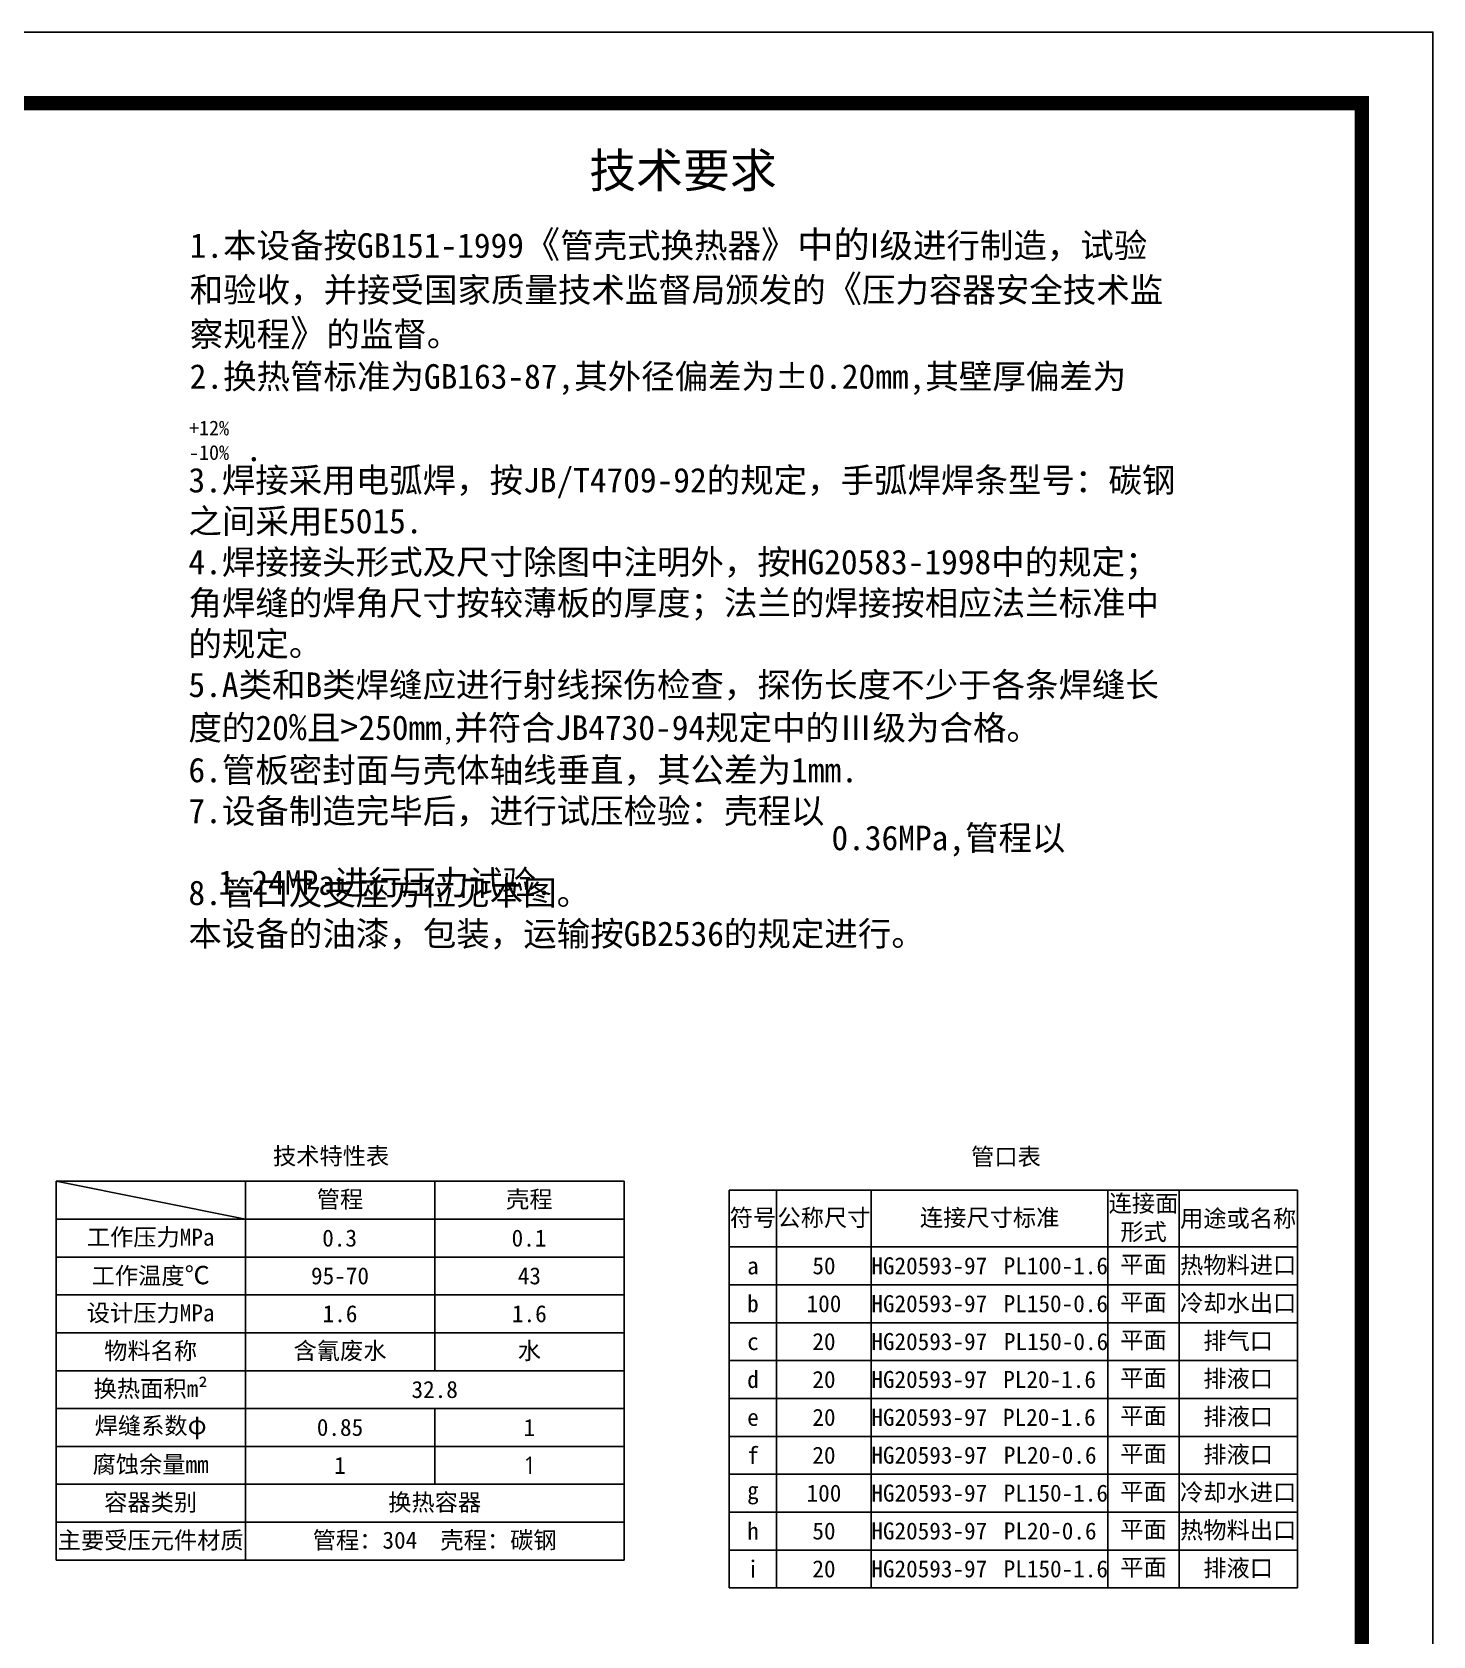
# Model space of a CAD drawing. Header units: millimetres. Extents: x 5568 to 11868, y -1450 to 3005.
# Drawn here: x 10389 to 11868, y 1312 to 3005 of the extents above; entities that cross this region are included whole.
import ezdxf

# ---------------------------------------------------------------- set-up
doc = ezdxf.new("R2010")
doc.units = ezdxf.units.MM
doc.header["$LTSCALE"] = 10
for name, color, linetype in [('PUB_TITLE', 7, 'Continuous'), ('文字', 130, 'Continuous'), ('粗线', 160, 'Continuous'), ('细线', 7, 'Continuous')]:
    doc.layers.add(name, color=color, linetype=linetype)
doc.styles.get("Standard").update_dxf_attribs({"font": 'txt.shx', "bigfont": 'gbcbig.shx'})

msp = doc.modelspace()

# ---------------------------------------------------------------- linework, layer by layer
at = {"layer": 'PUB_TITLE'}
msp.add_lwpolyline([(5568.2, -1449.8), (11868.2, -1449.8), (11868.2, 3005.2), (5568.2, 3005.2)], close=True, dxfattribs=at)
at = {"layer": 'PUB_TITLE', "const_width": 15}
msp.add_lwpolyline([(5943.2, -1374.8), (11793.2, -1374.8), (11793.2, 2930.2), (5943.2, 2930.2)], close=True, dxfattribs=at)
at = {"layer": '粗线'}
for p, q in [((10413.8, 1791.7), (11013.8, 1791.7)), ((10413.8, 1391.7), (10413.8, 1791.7)), ((11013.8, 1791.7), (11013.8, 1391.7)), ((11125, 1782.3), (11725, 1782.3)), ((11125, 1362.3), (11125, 1782.3)), ((11175, 1362.3), (11175, 1782.3)), ((11275, 1362.3), (11275, 1782.3)), ((11525, 1362.3), (11525, 1782.3)), ((11600, 1362.3), (11600, 1782.3)), ((11725, 1782.3), (11725, 1362.3)), ((11013.8, 1391.7), (10413.8, 1391.7)), ((11125, 1362.3), (11725, 1362.3))]:
    msp.add_line(p, q, dxfattribs=at)
at = {"layer": '细线'}
for p, q in [((10413.8, 1791.7), (10613.8, 1751.7)), ((10613.8, 1391.7), (10613.8, 1791.7)), ((10813.8, 1591.7), (10813.8, 1791.7)), ((10413.8, 1751.7), (11013.8, 1751.7)), ((10413.8, 1711.7), (11013.8, 1711.7)), ((10413.8, 1711.7), (11013.8, 1711.7)), ((10413.8, 1711.7), (11013.8, 1711.7)), ((11125, 1722.3), (11725, 1722.3)), ((11125, 1682.3), (11725, 1682.3)), ((10413.8, 1671.7), (11013.8, 1671.7)), ((10413.8, 1631.7), (11013.8, 1631.7)), ((11125, 1642.3), (11725, 1642.3)), ((11125, 1602.3), (11725, 1602.3)), ((10413.8, 1591.7), (11013.8, 1591.7)), ((11125, 1562.3), (11725, 1562.3)), ((10413.8, 1551.7), (11013.8, 1551.7)), ((10813.8, 1471.7), (10813.8, 1551.7)), ((10413.8, 1511.7), (11013.8, 1511.7)), ((11125, 1522.3), (11725, 1522.3)), ((11125, 1482.3), (11725, 1482.3)), ((10413.8, 1471.7), (11013.8, 1471.7)), ((11125, 1442.3), (11725, 1442.3)), ((10413.8, 1431.7), (11013.8, 1431.7)), ((11125, 1402.3), (11725, 1402.3))]:
    msp.add_line(p, q, dxfattribs=at)

# ---------------------------------------------------------------- texts
at = {"layer": '文字'}
for s, insert, char_height, width, attachment_point in [('{\\fFangSong_GB2312|b0|i0|c134|p49;技术要求}', (11076.1, 2857.1), 36.288, 1044.576, 5), ('{\\fFangSong_GB2312|b0|i0|c134|p49;1.本设备按GB151-1999\\fFangSong_GB2312|b0|i0|c134|p0;\\H1.083x;《\\fSimSun|b0|i0|c134|p0;\\H0.9234x;管壳式换热器\\fFangSong_GB2312|b0|i0|c134|p0;\\H1.083x;》中的\\H0.9234x;Ι级进行制造，试验和验收，并接受国家质量技术监督局颁发的\\H1.083x;《\\fSimSun|b0|i0|c134|p0;\\H0.9234x;压力容器安全技术监察规程\\fFangSong_GB2312|b0|i0|c134|p0;\\H1.083x;》\\fSimSun|b0|i0|c134|p0;\\H0.9234x;的监督。\\P2.换热管标准为GB163-87,其外径偏差为%%P0.20mm,其壁厚偏差为}', (10555, 2794.9), 25.92, 1043.387, 1), ('{\\fFangSong_GB2312|b0|i0|c134|p49;+12%\\P-10%}', (10554.3, 2594.9), 15.552, 196.062, 1), ('{\\fFangSong_GB2312|b0|i0|c134|p49;3.焊接采用电弧焊，按JB/T4709-92的规定，手弧焊焊条型号：碳钢之间采用E5015.\\P4.焊接接头形式及尺寸除图中注明外，按HG20583-1998中的规定；角焊缝的焊角尺寸按较薄板的厚度；法兰的焊接按相应法兰标准中的规定。\\P5.A类和B类焊缝应进行射线探伤检查，探伤长度不少于各条焊缝长度的20\\fFangSong_GB2312|b0|i0|c134|p0;\\H1.083x;%\\fSimSun|b0|i0|c134|p0;\\H0.9234x;且\\fFangSong_GB2312|b0|i0|c134|p0;\\H1.083x;>\\fSimSun|b0|i0|c134|p0;\\H0.9234x;250mm\\H0.7498x;,\\fFangSong_GB2312|b0|i0|c134|p49;\\H1.334x;并符合JB4730-94规定中的Ⅲ级为合格。\\P6.管板密封面与壳体轴线垂直，其公差为1mm.\\P7.设备制造完毕后，进行试压检验：壳程以\\P\\P8.管口及支座方位见本图。\\P本设备的油漆，包装，运输按GB2536的规定进行。}', (10553.7, 2545), 25.92, 1045.879, 1), ('{\\fFangSong_GB2312|b0|i0|c134|p49;.}', (10613.9, 2578), 25.92, 49.927, 1), ('{\\fFangSong_GB2312|b0|i0|c134|p49;0.36MPa,管程以}', (11232.9, 2167.2), 25.92, 351.234, 1), ('{\\fFangSong_GB2312|b0|i0|c134|p49;1.24MPa进行压力试验.}', (10585, 2120.1), 25.92, 442.035, 1), ('{\\fFangSong_GB2312|b0|i0|c134|p49;技术特性表}', (10643, 1827.4), 18, 524.307, 1), ('{\\fFangSong_GB2312|b0|i0|c134|p49;管口表}', (11380.4, 1826.7), 18, 410.062, 1), ('{\\fFangSong_GB2312|b0|i0|c134|p49;管程}', (10713.8, 1771.7), 18, 200, 5), ('{\\fFangSong_GB2312|b0|i0|c134|p49;壳程}', (10913.8, 1771.7), 18, 200, 5), ('{\\fFangSong_GB2312|b0|i0|c134|p49;连接面形式}', (11562.5, 1752.3), 18, 75, 5), ('{\\fFangSong_GB2312|b0|i0|c134|p49;符号}', (11150, 1752.3), 18, 50, 5), ('{\\fFangSong_GB2312|b0|i0|c134|p49;公称尺寸}', (11225, 1752.3), 18, 100, 5), ('{\\fFangSong_GB2312|b0|i0|c134|p49;连接尺寸标准}', (11400, 1752.3), 18, 250, 5), ('{\\fFangSong_GB2312|b0|i0|c134|p49;用途或名称}', (11662.5, 1751.4), 18, 125, 5), ('{\\fFangSong_GB2312|b0|i0|c134|p49;工作压力MPa}', (10513.8, 1731.7), 18, 200, 5), ('{\\fFangSong_GB2312|b0|i0|c134|p49;0.3}', (10713.4, 1731.6), 18, 200, 5), ('{\\fFangSong_GB2312|b0|i0|c134|p49;0.1}', (10913.4, 1731.6), 18, 200, 5), ('{\\fFangSong_GB2312|b0|i0|c134|p49;50}', (11225, 1702.3), 18, 100, 5), ('{\\fFangSong_GB2312|b0|i0|c134|p49;HG20593-97}', (11275, 1702.3), 18, 250, 4), ('{\\fFangSong_GB2312|b0|i0|c134|p49;PL100-1.6}', (11525, 1702.3), 18, 250, 6), ('{\\fFangSong_GB2312|b0|i0|c134|p49;平面}', (11562.5, 1703.1), 18, 75, 5), ('{\\fFangSong_GB2312|b0|i0|c134|p49;热物料进口}', (11662.5, 1702.3), 18, 125, 5), ('{\\fFangSong_GB2312|b0|i0|c134|p49;工作温度\\fFangSong_GB2312|b0|i0|c134|p0;\\H1.083x;℃}', (10513.8, 1691.7), 18, 200, 5), ('{\\fFangSong_GB2312|b0|i0|c134|p49;95-70}', (10713.8, 1691.7), 18, 200, 5), ('{\\fFangSong_GB2312|b0|i0|c134|p49;43}', (10913.8, 1691.7), 18, 200, 5), ('{\\fFangSong_GB2312|b0|i0|c134|p49;a}', (11150, 1702.3), 18, 50, 5), ('{\\fFangSong_GB2312|b0|i0|c134|p49;设计压力MPa}', (10513.8, 1651.7), 18, 200, 5), ('{\\fFangSong_GB2312|b0|i0|c134|p49;1.6}', (10713.8, 1651.7), 18, 200, 5), ('{\\fFangSong_GB2312|b0|i0|c134|p49;1.6}', (10913.8, 1651.7), 18, 200, 5), ('{\\fFangSong_GB2312|b0|i0|c134|p49;b}', (11150, 1662.3), 18, 50, 5), ('{\\fFangSong_GB2312|b0|i0|c134|p49;100}', (11225, 1662.3), 18, 100, 5), ('{\\fFangSong_GB2312|b0|i0|c134|p49;HG20593-97}', (11275, 1662.3), 18, 250, 4), ('{\\fFangSong_GB2312|b0|i0|c134|p49;PL150-0.6}', (11525, 1662.3), 18, 250, 6), ('{\\fFangSong_GB2312|b0|i0|c134|p49;平面}', (11562.5, 1663.1), 18, 75, 5), ('{\\fFangSong_GB2312|b0|i0|c134|p49;冷却水出口}', (11662.5, 1662.3), 18, 125, 5), ('{\\fFangSong_GB2312|b0|i0|c134|p49;c}', (11150, 1622.3), 18, 50, 5), ('{\\fFangSong_GB2312|b0|i0|c134|p49;20}', (11225, 1622.3), 18, 100, 5), ('{\\fFangSong_GB2312|b0|i0|c134|p49;HG20593-97}', (11275, 1622.3), 18, 250, 4), ('{\\fFangSong_GB2312|b0|i0|c134|p49;PL150-0.6}', (11525.2, 1622.3), 18, 250, 6), ('{\\fFangSong_GB2312|b0|i0|c134|p49;平面}', (11562.5, 1623.1), 18, 75, 5), ('{\\fFangSong_GB2312|b0|i0|c134|p49;排气口}', (11662.5, 1622.3), 18, 125, 5), ('{\\fFangSong_GB2312|b0|i0|c134|p49;物料名称}', (10513.8, 1611.7), 18, 200, 5), ('{\\fFangSong_GB2312|b0|i0|c134|p49;含氰废水}', (10713.8, 1611.7), 18, 200, 5), ('{\\fFangSong_GB2312|b0|i0|c134|p49;水}', (10913.8, 1611.7), 18, 200, 5), ('{\\fFangSong_GB2312|b0|i0|c134|p49;d}', (11150, 1582.3), 18, 50, 5), ('{\\fFangSong_GB2312|b0|i0|c134|p49;平面}', (11562.5, 1583.1), 18, 75, 5), ('{\\fFangSong_GB2312|b0|i0|c134|p49;排液口}', (11662.5, 1582.3), 18, 125, 5), ('{\\fFangSong_GB2312|b0|i0|c134|p49;换热面积m²}', (10513.8, 1571.7), 18, 200, 5), ('{\\fFangSong_GB2312|b0|i0|c134|p49;32.8}', (10813.8, 1571.7), 18, 400, 5), ('{\\fFangSong_GB2312|b0|i0|c134|p49;20}', (11225, 1582.3), 18, 100, 5), ('{\\fFangSong_GB2312|b0|i0|c134|p49;HG20593-97}', (11275, 1582.3), 18, 250, 4), ('{\\fFangSong_GB2312|b0|i0|c134|p49;PL20-1.6}', (11512.3, 1582.3), 18, 250, 6), ('{\\fFangSong_GB2312|b0|i0|c134|p49;焊缝系数\\fFangSong_GB2312|b0|i0|c134|p0;\\H1.083x;φ}', (10513.8, 1531.7), 18, 200, 5), ('{\\fFangSong_GB2312|b0|i0|c134|p49;e}', (11150, 1542.3), 18, 50, 5), ('{\\fFangSong_GB2312|b0|i0|c134|p49;20}', (11225, 1542.3), 18, 100, 5), ('{\\fFangSong_GB2312|b0|i0|c134|p49;HG20593-97}', (11275, 1542.3), 18, 250, 4), ('{\\fFangSong_GB2312|b0|i0|c134|p49;PL20-1.6}', (11512, 1542.3), 18, 250, 6), ('{\\fFangSong_GB2312|b0|i0|c134|p49;平面}', (11562.5, 1543.1), 18, 75, 5), ('{\\fFangSong_GB2312|b0|i0|c134|p49;排液口}', (11662.5, 1542.3), 18, 125, 5), ('{\\fFangSong_GB2312|b0|i0|c134|p49;0.85}', (10713.8, 1531.7), 18, 200, 5), ('{\\fFangSong_GB2312|b0|i0|c134|p49;1}', (10913.8, 1531.7), 18, 200, 5), ('{\\fFangSong_GB2312|b0|i0|c134|p49;f}', (11150, 1502.3), 18, 50, 5), ('{\\fFangSong_GB2312|b0|i0|c134|p49;20}', (11225, 1502.3), 18, 100, 5), ('{\\fFangSong_GB2312|b0|i0|c134|p49;HG20593-97}', (11275, 1502.3), 18, 250, 4), ('{\\fFangSong_GB2312|b0|i0|c134|p49;PL20-0.6}', (11512.9, 1502.3), 18, 250, 6), ('{\\fFangSong_GB2312|b0|i0|c134|p49;平面}', (11562.5, 1503.1), 18, 75, 5), ('{\\fFangSong_GB2312|b0|i0|c134|p49;排液口}', (11662.5, 1502.3), 18, 125, 5), ('{\\fFangSong_GB2312|b0|i0|c134|p49;腐蚀余量mm}', (10513.8, 1491.7), 18, 200, 5), ('{\\fFangSong_GB2312|b0|i0|c134|p49;1}', (10713.8, 1491.7), 18, 200, 5), ('1', (10913.8, 1491.7), 18, 200, 5), ('{\\fFangSong_GB2312|b0|i0|c134|p49;平面}', (11562.5, 1463.1), 18, 75, 5), ('{\\fFangSong_GB2312|b0|i0|c134|p49;冷却水进口}', (11662.5, 1462.3), 18, 125, 5), ('{\\fFangSong_GB2312|b0|i0|c134|p49;容器类别}', (10513.8, 1451.7), 18, 200, 5), ('{\\fFangSong_GB2312|b0|i0|c134|p49;换热容器}', (10813.8, 1451.7), 18, 400, 5), ('{\\fFangSong_GB2312|b0|i0|c134|p49;g}', (11150, 1462.3), 18, 50, 5), ('{\\fFangSong_GB2312|b0|i0|c134|p49;100}', (11225, 1462.3), 18, 100, 5), ('{\\fFangSong_GB2312|b0|i0|c134|p49;HG20593-97}', (11275, 1462.3), 18, 250, 4), ('{\\fFangSong_GB2312|b0|i0|c134|p49;PL150-1.6}', (11525, 1462.3), 18, 250, 6), ('{\\fFangSong_GB2312|b0|i0|c134|p49;主要受压元件材质}', (10513.8, 1411.7), 18, 200, 5), ('{\\fFangSong_GB2312|b0|i0|c134|p49;管程：304  壳程：碳钢}', (10813.8, 1411.7), 18, 400, 5), ('{\\fFangSong_GB2312|b0|i0|c134|p49;h}', (11150, 1422.3), 18, 50, 5), ('{\\fFangSong_GB2312|b0|i0|c134|p49;50 }', (11225, 1422.3), 18, 100, 5), ('{\\fFangSong_GB2312|b0|i0|c134|p49;HG20593-97}', (11275, 1422.3), 18, 250, 4), ('{\\fFangSong_GB2312|b0|i0|c134|p49;PL20-0.6}', (11512.9, 1422.3), 18, 250, 6), ('{\\fFangSong_GB2312|b0|i0|c134|p49;平面}', (11562.5, 1423.1), 18, 75, 5), ('{\\fFangSong_GB2312|b0|i0|c134|p49;热物料出口}', (11662.5, 1422.3), 18, 125, 5), ('{\\fFangSong_GB2312|b0|i0|c134|p49;i }', (11150, 1382.3), 18, 50, 5), ('{\\fFangSong_GB2312|b0|i0|c134|p49;20}', (11225, 1382.3), 18, 100, 5), ('{\\fFangSong_GB2312|b0|i0|c134|p49;HG20593-97}', (11275, 1382.3), 18, 250, 4), ('{\\fFangSong_GB2312|b0|i0|c134|p49;PL150-1.6}', (11525, 1382.3), 18, 250, 6), ('{\\fFangSong_GB2312|b0|i0|c134|p49;平面}', (11562.5, 1383.1), 18, 75, 5), ('{\\fFangSong_GB2312|b0|i0|c134|p49;排液口}', (11662.5, 1382.3), 18, 125, 5)]:
    msp.add_mtext(s, dxfattribs=dict(at, insert=insert, char_height=char_height, width=width, attachment_point=attachment_point))

doc.saveas('drawing.dxf')
